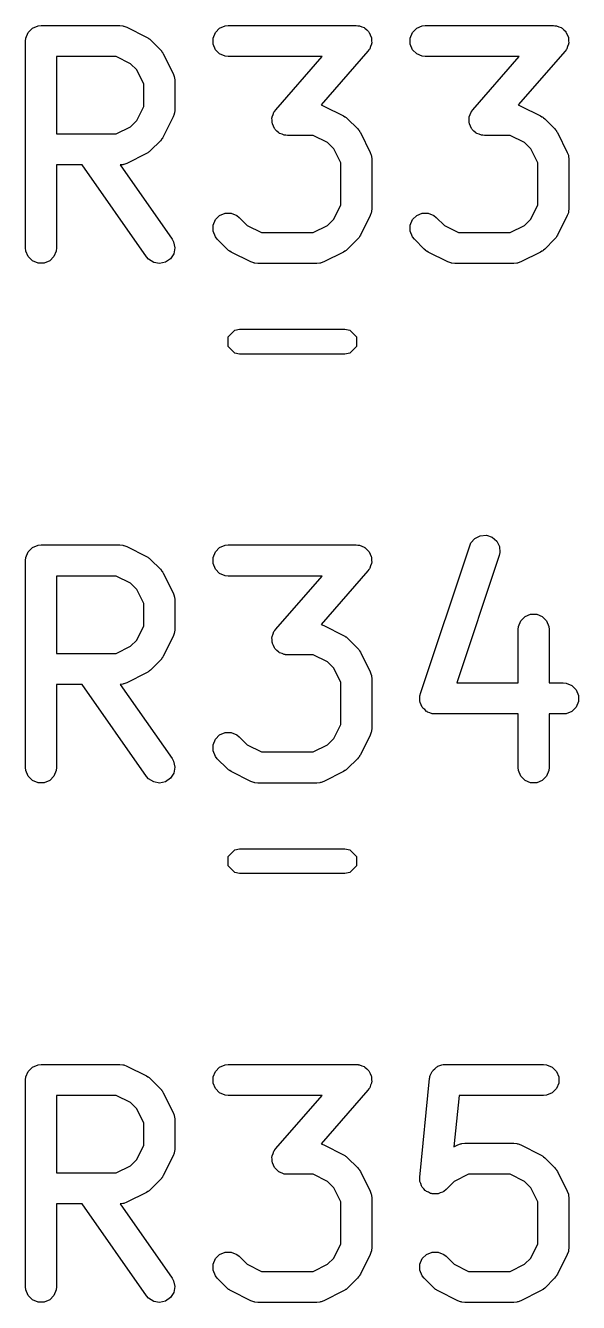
# Model space of a CAD drawing. Header units: inches. Extents: x 5.9 to 18, y -6.3 to -1.5.
# Drawn here: x 9.1845 to 9.2897, y -2.8311 to -2.5882 of the extents above; entities that cross this region are included whole.
import ezdxf

# ---------------------------------------------------------------- set-up
doc = ezdxf.new("R2010")
doc.units = ezdxf.units.IN
doc.header["$MEASUREMENT"] = 0
doc.layers.add('F.Silkscreen', color=41, linetype='CONTINUOUS', true_color=0xf2eda1)

msp = doc.modelspace()

# ---------------------------------------------------------------- linework, layer by layer
at = {"layer": 'F.Silkscreen', "linetype": 'CONTINUOUS'}
for p, q in [((9.18497, -2.58949), (9.18579, -2.58868)), ((9.18579, -2.58868), (9.18685, -2.58824)), ((9.18685, -2.58824), (9.18743, -2.58818)), ((9.18743, -2.58818), (9.20243, -2.58818)), ((9.20243, -2.58818), (9.203, -2.58824)), ((9.203, -2.58824), (9.2031, -2.58828)), ((9.2031, -2.58828), (9.20321, -2.58829)), ((9.20321, -2.58829), (9.20375, -2.58849)), ((9.20375, -2.58849), (9.2075, -2.59037)), ((9.2206, -2.58949), (9.22141, -2.58868)), ((9.22141, -2.58868), (9.22247, -2.58824)), ((9.22247, -2.58824), (9.22305, -2.58818)), ((9.22305, -2.58818), (9.24742, -2.58818)), ((9.24742, -2.58818), (9.24773, -2.58821)), ((9.24773, -2.58821), (9.2478, -2.58821)), ((9.2478, -2.58821), (9.24786, -2.58822)), ((9.24786, -2.58822), (9.248, -2.58824)), ((9.248, -2.58824), (9.24844, -2.58842)), ((9.24844, -2.58842), (9.2489, -2.58858)), ((9.2489, -2.58858), (9.24897, -2.58864)), ((9.24897, -2.58864), (9.24906, -2.58868)), ((9.24906, -2.58868), (9.2494, -2.58902)), ((9.2494, -2.58902), (9.24976, -2.58933)), ((9.24976, -2.58933), (9.24981, -2.58942)), ((9.24981, -2.58942), (9.24988, -2.58949)), ((9.25809, -2.58949), (9.25891, -2.58868)), ((9.25891, -2.58868), (9.25997, -2.58824)), ((9.25997, -2.58824), (9.26055, -2.58818)), ((9.26055, -2.58818), (9.28492, -2.58818)), ((9.28492, -2.58818), (9.28522, -2.58821)), ((9.28522, -2.58821), (9.2853, -2.58821)), ((9.2853, -2.58821), (9.28535, -2.58822)), ((9.28535, -2.58822), (9.28549, -2.58824)), ((9.28549, -2.58824), (9.28594, -2.58842)), ((9.28594, -2.58842), (9.28639, -2.58858)), ((9.28639, -2.58858), (9.28647, -2.58864)), ((9.28647, -2.58864), (9.28656, -2.58868)), ((9.28656, -2.58868), (9.2869, -2.58902)), ((9.2869, -2.58902), (9.28726, -2.58933)), ((9.28726, -2.58933), (9.2873, -2.58942)), ((9.2873, -2.58942), (9.28737, -2.58949)), ((9.18448, -2.59113), (9.18453, -2.59056)), ((9.18448, -2.6305), (9.18448, -2.59113)), ((9.18453, -2.59056), (9.18497, -2.58949)), ((9.2075, -2.59037), (9.20775, -2.59052)), ((9.20775, -2.59052), (9.20782, -2.59055)), ((9.20782, -2.59055), (9.2079, -2.59062)), ((9.2079, -2.59062), (9.20799, -2.59068)), ((9.20799, -2.59068), (9.20804, -2.59074)), ((9.20804, -2.59074), (9.20827, -2.59092)), ((9.20827, -2.59092), (9.21014, -2.5928)), ((9.22015, -2.59056), (9.2206, -2.58949)), ((9.22015, -2.59171), (9.22015, -2.59056)), ((9.2206, -2.59278), (9.22015, -2.59171)), ((9.24988, -2.58949), (9.25006, -2.58994)), ((9.25006, -2.58994), (9.25027, -2.59037)), ((9.25032, -2.59171), (9.25013, -2.59215)), ((9.25027, -2.59037), (9.25028, -2.59047)), ((9.25028, -2.59047), (9.25032, -2.59056)), ((9.25032, -2.59056), (9.25032, -2.59104)), ((9.25032, -2.59104), (9.25035, -2.59152)), ((9.25035, -2.59152), (9.25032, -2.59161)), ((9.25032, -2.59161), (9.25032, -2.59171)), ((9.25765, -2.59056), (9.25809, -2.58949)), ((9.25765, -2.59171), (9.25765, -2.59056)), ((9.25809, -2.59278), (9.25765, -2.59171)), ((9.28737, -2.58949), (9.28756, -2.58994)), ((9.28756, -2.58994), (9.28777, -2.59037)), ((9.28781, -2.59171), (9.28763, -2.59215)), ((9.28777, -2.59037), (9.28778, -2.59047)), ((9.28778, -2.59047), (9.28781, -2.59056)), ((9.28781, -2.59056), (9.28781, -2.59104)), ((9.28781, -2.59104), (9.28785, -2.59152)), ((9.28785, -2.59152), (9.28781, -2.59161)), ((9.28781, -2.59161), (9.28781, -2.59171)), ((9.20173, -2.59409), (9.19038, -2.59409)), ((9.19038, -2.59409), (9.19038, -2.6088)), ((9.20443, -2.59544), (9.20173, -2.59409)), ((9.21014, -2.5928), (9.21033, -2.59302)), ((9.21033, -2.59302), (9.21038, -2.59307)), ((9.21038, -2.59307), (9.21044, -2.59316)), ((9.21044, -2.59316), (9.21051, -2.59324)), ((9.21051, -2.59324), (9.21054, -2.59332)), ((9.21054, -2.59332), (9.21069, -2.59356)), ((9.21069, -2.59356), (9.21257, -2.59731)), ((9.22141, -2.59359), (9.2206, -2.59278)), ((9.22247, -2.59403), (9.22141, -2.59359)), ((9.22305, -2.59409), (9.22247, -2.59403)), ((9.24091, -2.59409), (9.22305, -2.59409)), ((9.23208, -2.60419), (9.24091, -2.59409)), ((9.24964, -2.59308), (9.24071, -2.60329)), ((9.24982, -2.59283), (9.24964, -2.59308)), ((9.24988, -2.59278), (9.24982, -2.59283)), ((9.2499, -2.59272), (9.24988, -2.59278)), ((9.24998, -2.59261), (9.2499, -2.59272)), ((9.25013, -2.59215), (9.24998, -2.59261)), ((9.25891, -2.59359), (9.25809, -2.59278)), ((9.25997, -2.59403), (9.25891, -2.59359)), ((9.26055, -2.59409), (9.25997, -2.59403)), ((9.27841, -2.59409), (9.26055, -2.59409)), ((9.26957, -2.60419), (9.27841, -2.59409)), ((9.28714, -2.59308), (9.27821, -2.60329)), ((9.28732, -2.59283), (9.28714, -2.59308)), ((9.28737, -2.59278), (9.28732, -2.59283)), ((9.28739, -2.59272), (9.28737, -2.59278)), ((9.28748, -2.59261), (9.28739, -2.59272)), ((9.28763, -2.59215), (9.28748, -2.59261)), ((9.20563, -2.59663), (9.20443, -2.59544)), ((9.20697, -2.59933), (9.20563, -2.59663)), ((9.21257, -2.59731), (9.21277, -2.59785)), ((9.21277, -2.59785), (9.21278, -2.59796)), ((9.21278, -2.59796), (9.21282, -2.59806)), ((9.21282, -2.59806), (9.21288, -2.59863)), ((9.21288, -2.59863), (9.21288, -2.60426)), ((9.20697, -2.60356), (9.20697, -2.59933)), ((9.20563, -2.60626), (9.20697, -2.60356)), ((9.24071, -2.60329), (9.24124, -2.60349)), ((9.24124, -2.60349), (9.24499, -2.60537)), ((9.27821, -2.60329), (9.27874, -2.60349)), ((9.27874, -2.60349), (9.28249, -2.60537)), ((9.20443, -2.60746), (9.20563, -2.60626)), ((9.21257, -2.60558), (9.21069, -2.60933)), ((9.21277, -2.60504), (9.21257, -2.60558)), ((9.21278, -2.60493), (9.21277, -2.60504)), ((9.21282, -2.60483), (9.21278, -2.60493)), ((9.21288, -2.60426), (9.21282, -2.60483)), ((9.23137, -2.60575), (9.2314, -2.60566)), ((9.2314, -2.60623), (9.23137, -2.60575)), ((9.2314, -2.60556), (9.23159, -2.60511)), ((9.2314, -2.60566), (9.2314, -2.60556)), ((9.2314, -2.60671), (9.2314, -2.60623)), ((9.23159, -2.60511), (9.23174, -2.60466)), ((9.23174, -2.60466), (9.23182, -2.60454)), ((9.23182, -2.60454), (9.23184, -2.60449)), ((9.23184, -2.60449), (9.2319, -2.60444)), ((9.2319, -2.60444), (9.23208, -2.60419)), ((9.24499, -2.60537), (9.24524, -2.60552)), ((9.24524, -2.60552), (9.24531, -2.60555)), ((9.24531, -2.60555), (9.24539, -2.60562)), ((9.24539, -2.60562), (9.24548, -2.60567)), ((9.24548, -2.60567), (9.24553, -2.60573)), ((9.24553, -2.60573), (9.24576, -2.60592)), ((9.24576, -2.60592), (9.24764, -2.60779)), ((9.26887, -2.60575), (9.2689, -2.60566)), ((9.2689, -2.60623), (9.26887, -2.60575)), ((9.2689, -2.60556), (9.26908, -2.60511)), ((9.2689, -2.60566), (9.2689, -2.60556)), ((9.2689, -2.60671), (9.2689, -2.60623)), ((9.26908, -2.60511), (9.26924, -2.60466)), ((9.26924, -2.60466), (9.26932, -2.60454)), ((9.26932, -2.60454), (9.26934, -2.60449)), ((9.26934, -2.60449), (9.26939, -2.60444)), ((9.26939, -2.60444), (9.26957, -2.60419)), ((9.28249, -2.60537), (9.28274, -2.60552)), ((9.28274, -2.60552), (9.28281, -2.60555)), ((9.28281, -2.60555), (9.28289, -2.60562)), ((9.28289, -2.60562), (9.28298, -2.60567)), ((9.28298, -2.60567), (9.28303, -2.60573)), ((9.28303, -2.60573), (9.28326, -2.60592)), ((9.28326, -2.60592), (9.28513, -2.60779)), ((9.19038, -2.6088), (9.20173, -2.6088)), ((9.20173, -2.6088), (9.20443, -2.60746)), ((9.23144, -2.6068), (9.2314, -2.60671)), ((9.23145, -2.6069), (9.23144, -2.6068)), ((9.23166, -2.60733), (9.23145, -2.6069)), ((9.23184, -2.60777), (9.23166, -2.60733)), ((9.23191, -2.60784), (9.23184, -2.60777)), ((9.23196, -2.60793), (9.23191, -2.60784)), ((9.23232, -2.60825), (9.23196, -2.60793)), ((9.23266, -2.60859), (9.23232, -2.60825)), ((9.23275, -2.60863), (9.23266, -2.60859)), ((9.23283, -2.60869), (9.23275, -2.60863)), ((9.23328, -2.60885), (9.23283, -2.60869)), ((9.23372, -2.60903), (9.23328, -2.60885)), ((9.24764, -2.60779), (9.24782, -2.60802)), ((9.24782, -2.60802), (9.24788, -2.60807)), ((9.24788, -2.60807), (9.24794, -2.60816)), ((9.24794, -2.60816), (9.248, -2.60824)), ((9.248, -2.60824), (9.24803, -2.60831)), ((9.24803, -2.60831), (9.24819, -2.60856)), ((9.24819, -2.60856), (9.25006, -2.61231)), ((9.26894, -2.6068), (9.2689, -2.60671)), ((9.26894, -2.6069), (9.26894, -2.6068)), ((9.26916, -2.60733), (9.26894, -2.6069)), ((9.26934, -2.60777), (9.26916, -2.60733)), ((9.26941, -2.60784), (9.26934, -2.60777)), ((9.26945, -2.60793), (9.26941, -2.60784)), ((9.26981, -2.60825), (9.26945, -2.60793)), ((9.27015, -2.60859), (9.26981, -2.60825)), ((9.27025, -2.60863), (9.27015, -2.60859)), ((9.27032, -2.60869), (9.27025, -2.60863)), ((9.27077, -2.60885), (9.27032, -2.60869)), ((9.27122, -2.60903), (9.27077, -2.60885)), ((9.28513, -2.60779), (9.28532, -2.60802)), ((9.28532, -2.60802), (9.28538, -2.60807)), ((9.28538, -2.60807), (9.28543, -2.60816)), ((9.28543, -2.60816), (9.2855, -2.60824)), ((9.2855, -2.60824), (9.28553, -2.60831)), ((9.28553, -2.60831), (9.28568, -2.60856)), ((9.28568, -2.60856), (9.28756, -2.61231)), ((9.21014, -2.6101), (9.20827, -2.61197)), ((9.21033, -2.60987), (9.21014, -2.6101)), ((9.21038, -2.60982), (9.21033, -2.60987)), ((9.21044, -2.60973), (9.21038, -2.60982)), ((9.21051, -2.60965), (9.21044, -2.60973)), ((9.21054, -2.60958), (9.21051, -2.60965)), ((9.21069, -2.60933), (9.21054, -2.60958)), ((9.23386, -2.60904), (9.23372, -2.60903)), ((9.23392, -2.60906), (9.23386, -2.60904)), ((9.23399, -2.60906), (9.23392, -2.60906)), ((9.2343, -2.60909), (9.23399, -2.60906)), ((9.23923, -2.60909), (9.2343, -2.60909)), ((9.24192, -2.61043), (9.23923, -2.60909)), ((9.24312, -2.61163), (9.24192, -2.61043)), ((9.27136, -2.60904), (9.27122, -2.60903)), ((9.27141, -2.60906), (9.27136, -2.60904)), ((9.27149, -2.60906), (9.27141, -2.60906)), ((9.27179, -2.60909), (9.27149, -2.60906)), ((9.27672, -2.60909), (9.27179, -2.60909)), ((9.27942, -2.61043), (9.27672, -2.60909)), ((9.28062, -2.61163), (9.27942, -2.61043)), ((9.2075, -2.61252), (9.20375, -2.6144)), ((9.20775, -2.61237), (9.2075, -2.61252)), ((9.20782, -2.61234), (9.20775, -2.61237)), ((9.2079, -2.61227), (9.20782, -2.61234)), ((9.20799, -2.61221), (9.2079, -2.61227)), ((9.20804, -2.61216), (9.20799, -2.61221)), ((9.20827, -2.61197), (9.20804, -2.61216)), ((9.24447, -2.61433), (9.24312, -2.61163)), ((9.25006, -2.61231), (9.25027, -2.61285)), ((9.25027, -2.61285), (9.25028, -2.61296)), ((9.25028, -2.61296), (9.25032, -2.61306)), ((9.25032, -2.61306), (9.25037, -2.61363)), ((9.25037, -2.61363), (9.25037, -2.62301)), ((9.28196, -2.61433), (9.28062, -2.61163)), ((9.28756, -2.61231), (9.28777, -2.61285)), ((9.28777, -2.61285), (9.28777, -2.61296)), ((9.28777, -2.61296), (9.28781, -2.61306)), ((9.28781, -2.61306), (9.28787, -2.61363)), ((9.28787, -2.61363), (9.28787, -2.62301)), ((9.19527, -2.61471), (9.19038, -2.61471)), ((9.19038, -2.61471), (9.19038, -2.6305)), ((9.20751, -2.6322), (9.19527, -2.61471)), ((9.203, -2.61465), (9.20247, -2.61471)), ((9.20247, -2.61471), (9.21235, -2.62881)), ((9.2031, -2.61461), (9.203, -2.61465)), ((9.20321, -2.6146), (9.2031, -2.61461)), ((9.20375, -2.6144), (9.20321, -2.6146)), ((9.24447, -2.62231), (9.24447, -2.61433)), ((9.28196, -2.62231), (9.28196, -2.61433)), ((9.24312, -2.62501), (9.24447, -2.62231)), ((9.25037, -2.62301), (9.25032, -2.62358)), ((9.28062, -2.62501), (9.28196, -2.62231)), ((9.28787, -2.62301), (9.28781, -2.62358)), ((9.22015, -2.62618), (9.2206, -2.62511)), ((9.2206, -2.62511), (9.22141, -2.6243)), ((9.22141, -2.6243), (9.22247, -2.62386)), ((9.22247, -2.62386), (9.22363, -2.62386)), ((9.22363, -2.62386), (9.22469, -2.6243)), ((9.22469, -2.6243), (9.22514, -2.62467)), ((9.22514, -2.62467), (9.22667, -2.6262)), ((9.24192, -2.6262), (9.24312, -2.62501)), ((9.25006, -2.62433), (9.24819, -2.62808)), ((9.25027, -2.62379), (9.25006, -2.62433)), ((9.25028, -2.62368), (9.25027, -2.62379)), ((9.25032, -2.62358), (9.25028, -2.62368)), ((9.25765, -2.62618), (9.25809, -2.62511)), ((9.25809, -2.62511), (9.25891, -2.6243)), ((9.25891, -2.6243), (9.25997, -2.62386)), ((9.25997, -2.62386), (9.26112, -2.62386)), ((9.26112, -2.62386), (9.26219, -2.6243)), ((9.26219, -2.6243), (9.26263, -2.62467)), ((9.26263, -2.62467), (9.26417, -2.6262)), ((9.27942, -2.6262), (9.28062, -2.62501)), ((9.28756, -2.62433), (9.28568, -2.62808)), ((9.28777, -2.62379), (9.28756, -2.62433)), ((9.28781, -2.62358), (9.28777, -2.62368)), ((9.28777, -2.62368), (9.28777, -2.62379)), ((9.22015, -2.62733), (9.22015, -2.62618)), ((9.2206, -2.6284), (9.22015, -2.62733)), ((9.22667, -2.6262), (9.22937, -2.62755)), ((9.22937, -2.62755), (9.23923, -2.62755)), ((9.23923, -2.62755), (9.24192, -2.6262)), ((9.24819, -2.62808), (9.24803, -2.62832)), ((9.25765, -2.62733), (9.25765, -2.62618)), ((9.25809, -2.6284), (9.25765, -2.62733)), ((9.26417, -2.6262), (9.26687, -2.62755)), ((9.26687, -2.62755), (9.27672, -2.62755)), ((9.27672, -2.62755), (9.27942, -2.6262)), ((9.28568, -2.62808), (9.28553, -2.62832)), ((9.18453, -2.63108), (9.18448, -2.6305)), ((9.19038, -2.6305), (9.19033, -2.63108)), ((9.21235, -2.62881), (9.21263, -2.62932)), ((9.21263, -2.62932), (9.21288, -2.63044)), ((9.21288, -2.63044), (9.21268, -2.63158)), ((9.22096, -2.62884), (9.2206, -2.6284)), ((9.22284, -2.63072), (9.22096, -2.62884)), ((9.22306, -2.6309), (9.22284, -2.63072)), ((9.24576, -2.63072), (9.24553, -2.6309)), ((9.24764, -2.62884), (9.24576, -2.63072)), ((9.24782, -2.62862), (9.24764, -2.62884)), ((9.24788, -2.62857), (9.24782, -2.62862)), ((9.24794, -2.62848), (9.24788, -2.62857)), ((9.248, -2.6284), (9.24794, -2.62848)), ((9.24803, -2.62832), (9.248, -2.6284)), ((9.25846, -2.62884), (9.25809, -2.6284)), ((9.26033, -2.63072), (9.25846, -2.62884)), ((9.26056, -2.6309), (9.26033, -2.63072)), ((9.28326, -2.63072), (9.28303, -2.6309)), ((9.28513, -2.62884), (9.28326, -2.63072)), ((9.28532, -2.62862), (9.28513, -2.62884)), ((9.28538, -2.62857), (9.28532, -2.62862)), ((9.28543, -2.62848), (9.28538, -2.62857)), ((9.2855, -2.6284), (9.28543, -2.62848)), ((9.28553, -2.62832), (9.2855, -2.6284)), ((9.18497, -2.63215), (9.18453, -2.63108)), ((9.18579, -2.63296), (9.18497, -2.63215)), ((9.18685, -2.6334), (9.18579, -2.63296)), ((9.18907, -2.63296), (9.18801, -2.6334)), ((9.18988, -2.63215), (9.18907, -2.63296)), ((9.19033, -2.63108), (9.18988, -2.63215)), ((9.20788, -2.63264), (9.20751, -2.6322)), ((9.20886, -2.63326), (9.20788, -2.63264)), ((9.21206, -2.63255), (9.21112, -2.63321)), ((9.21268, -2.63158), (9.21206, -2.63255)), ((9.22311, -2.63096), (9.22306, -2.6309)), ((9.2232, -2.63102), (9.22311, -2.63096)), ((9.22328, -2.63109), (9.2232, -2.63102)), ((9.22336, -2.63111), (9.22328, -2.63109)), ((9.2236, -2.63127), (9.22336, -2.63111)), ((9.22735, -2.63315), (9.2236, -2.63127)), ((9.22789, -2.63335), (9.22735, -2.63315)), ((9.24124, -2.63315), (9.2407, -2.63335)), ((9.24499, -2.63127), (9.24124, -2.63315)), ((9.24524, -2.63111), (9.24499, -2.63127)), ((9.24531, -2.63109), (9.24524, -2.63111)), ((9.24539, -2.63102), (9.24531, -2.63109)), ((9.24548, -2.63096), (9.24539, -2.63102)), ((9.24553, -2.6309), (9.24548, -2.63096)), ((9.26061, -2.63096), (9.26056, -2.6309)), ((9.2607, -2.63102), (9.26061, -2.63096)), ((9.26078, -2.63109), (9.2607, -2.63102)), ((9.26085, -2.63111), (9.26078, -2.63109)), ((9.2611, -2.63127), (9.26085, -2.63111)), ((9.26485, -2.63315), (9.2611, -2.63127)), ((9.26539, -2.63335), (9.26485, -2.63315)), ((9.27874, -2.63315), (9.2782, -2.63335)), ((9.28249, -2.63127), (9.27874, -2.63315)), ((9.28274, -2.63111), (9.28249, -2.63127)), ((9.28281, -2.63109), (9.28274, -2.63111)), ((9.28289, -2.63102), (9.28281, -2.63109)), ((9.28298, -2.63096), (9.28289, -2.63102)), ((9.28303, -2.6309), (9.28298, -2.63096)), ((9.18801, -2.6334), (9.18685, -2.6334)), ((9.20999, -2.63346), (9.20886, -2.63326)), ((9.21112, -2.63321), (9.20999, -2.63346)), ((9.228, -2.63336), (9.22789, -2.63335)), ((9.2281, -2.6334), (9.228, -2.63336)), ((9.22867, -2.63346), (9.2281, -2.6334)), ((9.23992, -2.63346), (9.22867, -2.63346)), ((9.2405, -2.6334), (9.23992, -2.63346)), ((9.2406, -2.63336), (9.2405, -2.6334)), ((9.2407, -2.63335), (9.2406, -2.63336)), ((9.2655, -2.63336), (9.26539, -2.63335)), ((9.26559, -2.6334), (9.2655, -2.63336)), ((9.26617, -2.63346), (9.26559, -2.6334)), ((9.27742, -2.63346), (9.26617, -2.63346)), ((9.27799, -2.6334), (9.27742, -2.63346)), ((9.27809, -2.63336), (9.27799, -2.6334)), ((9.2782, -2.63335), (9.27809, -2.63336)), ((9.22303, -2.64742), (9.2243, -2.64614)), ((9.22303, -2.64923), (9.22303, -2.64742)), ((9.2243, -2.64614), (9.22521, -2.64596)), ((9.22521, -2.64596), (9.24526, -2.64596)), ((9.24526, -2.64596), (9.24617, -2.64614)), ((9.24617, -2.64614), (9.24745, -2.64742)), ((9.24745, -2.64742), (9.24745, -2.64923)), ((9.2243, -2.65051), (9.22303, -2.64923)), ((9.24745, -2.64923), (9.24617, -2.65051)), ((9.22521, -2.65069), (9.2243, -2.65051)), ((9.24526, -2.65069), (9.22521, -2.65069)), ((9.24617, -2.65051), (9.24526, -2.65069)), ((9.26899, -2.68715), (9.26923, -2.68662)), ((9.26923, -2.68662), (9.26998, -2.68575)), ((9.26998, -2.68575), (9.27101, -2.68523)), ((9.27101, -2.68523), (9.27216, -2.68515)), ((9.27216, -2.68515), (9.27326, -2.68551)), ((9.27326, -2.68551), (9.27413, -2.68627)), ((9.27413, -2.68627), (9.27464, -2.6873)), ((9.18453, -2.68938), (9.18497, -2.68831)), ((9.18497, -2.68831), (9.18579, -2.6875)), ((9.18579, -2.6875), (9.18685, -2.68706)), ((9.18685, -2.68706), (9.18743, -2.687)), ((9.18743, -2.687), (9.20243, -2.687)), ((9.20243, -2.687), (9.203, -2.68706)), ((9.203, -2.68706), (9.2031, -2.6871)), ((9.2031, -2.6871), (9.20321, -2.68711)), ((9.20321, -2.68711), (9.20375, -2.68731)), ((9.20375, -2.68731), (9.2075, -2.68919)), ((9.22015, -2.68938), (9.2206, -2.68831)), ((9.2206, -2.68831), (9.22141, -2.6875)), ((9.22141, -2.6875), (9.22247, -2.68706)), ((9.22247, -2.68706), (9.22305, -2.687)), ((9.22305, -2.687), (9.24742, -2.687)), ((9.24742, -2.687), (9.24773, -2.68703)), ((9.24773, -2.68703), (9.2478, -2.68703)), ((9.2478, -2.68703), (9.24786, -2.68704)), ((9.24786, -2.68704), (9.248, -2.68706)), ((9.248, -2.68706), (9.24844, -2.68724)), ((9.24844, -2.68724), (9.2489, -2.68739)), ((9.2489, -2.68739), (9.24897, -2.68746)), ((9.24897, -2.68746), (9.24906, -2.6875)), ((9.24906, -2.6875), (9.2494, -2.68784)), ((9.2494, -2.68784), (9.24976, -2.68815)), ((9.24976, -2.68815), (9.24981, -2.68824)), ((9.24981, -2.68824), (9.24988, -2.68831)), ((9.24988, -2.68831), (9.25006, -2.68876)), ((9.25006, -2.68876), (9.25027, -2.68919)), ((9.25962, -2.71527), (9.26899, -2.68715)), ((9.2746, -2.68901), (9.26652, -2.71325)), ((9.27472, -2.68845), (9.2746, -2.68901)), ((9.27464, -2.6873), (9.27472, -2.68845)), ((9.18448, -2.68995), (9.18453, -2.68938)), ((9.18448, -2.72932), (9.18448, -2.68995)), ((9.2075, -2.68919), (9.20775, -2.68934)), ((9.20775, -2.68934), (9.20782, -2.68937)), ((9.20782, -2.68937), (9.2079, -2.68944)), ((9.2079, -2.68944), (9.20799, -2.6895)), ((9.20799, -2.6895), (9.20804, -2.68955)), ((9.20804, -2.68955), (9.20827, -2.68974)), ((9.20827, -2.68974), (9.21014, -2.69162)), ((9.22015, -2.69053), (9.22015, -2.68938)), ((9.2206, -2.69159), (9.22015, -2.69053)), ((9.24998, -2.69143), (9.2499, -2.69154)), ((9.25013, -2.69097), (9.24998, -2.69143)), ((9.25032, -2.69053), (9.25013, -2.69097)), ((9.25027, -2.68919), (9.25028, -2.68929)), ((9.25028, -2.68929), (9.25032, -2.68938)), ((9.25032, -2.68938), (9.25032, -2.68986)), ((9.25032, -2.68986), (9.25035, -2.69034)), ((9.25035, -2.69034), (9.25032, -2.69043)), ((9.25032, -2.69043), (9.25032, -2.69053)), ((9.20173, -2.69291), (9.19038, -2.69291)), ((9.19038, -2.69291), (9.19038, -2.70762)), ((9.20443, -2.69426), (9.20173, -2.69291)), ((9.21014, -2.69162), (9.21033, -2.69184)), ((9.21033, -2.69184), (9.21038, -2.69189)), ((9.21038, -2.69189), (9.21044, -2.69198)), ((9.21044, -2.69198), (9.21051, -2.69206)), ((9.21051, -2.69206), (9.21054, -2.69213)), ((9.21054, -2.69213), (9.21069, -2.69238)), ((9.21069, -2.69238), (9.21257, -2.69613)), ((9.22141, -2.69241), (9.2206, -2.69159)), ((9.22247, -2.69285), (9.22141, -2.69241)), ((9.22305, -2.69291), (9.22247, -2.69285)), ((9.24091, -2.69291), (9.22305, -2.69291)), ((9.23208, -2.70301), (9.24091, -2.69291)), ((9.24964, -2.6919), (9.24071, -2.70211)), ((9.24982, -2.69165), (9.24964, -2.6919)), ((9.24988, -2.69159), (9.24982, -2.69165)), ((9.2499, -2.69154), (9.24988, -2.69159)), ((9.20563, -2.69545), (9.20443, -2.69426)), ((9.20697, -2.69815), (9.20563, -2.69545)), ((9.21257, -2.69613), (9.21277, -2.69667)), ((9.20697, -2.70238), (9.20697, -2.69815)), ((9.21277, -2.69667), (9.21278, -2.69678)), ((9.21278, -2.69678), (9.21282, -2.69688)), ((9.21282, -2.69688), (9.21288, -2.69745)), ((9.21288, -2.69745), (9.21288, -2.70308)), ((9.27871, -2.70144), (9.27953, -2.70062)), ((9.27953, -2.70062), (9.28059, -2.70018)), ((9.28059, -2.70018), (9.28174, -2.70018)), ((9.28174, -2.70018), (9.28281, -2.70062)), ((9.28281, -2.70062), (9.28362, -2.70144)), ((9.20563, -2.70508), (9.20697, -2.70238)), ((9.21288, -2.70308), (9.21282, -2.70365)), ((9.23159, -2.70393), (9.23174, -2.70348)), ((9.23174, -2.70348), (9.23182, -2.70336)), ((9.23182, -2.70336), (9.23184, -2.70331)), ((9.23184, -2.70331), (9.2319, -2.70326)), ((9.2319, -2.70326), (9.23208, -2.70301)), ((9.24071, -2.70211), (9.24124, -2.70231)), ((9.24124, -2.70231), (9.24499, -2.70419)), ((9.27822, -2.70308), (9.27827, -2.7025)), ((9.27822, -2.71325), (9.27822, -2.70308)), ((9.27827, -2.7025), (9.27871, -2.70144)), ((9.28362, -2.70144), (9.28406, -2.7025)), ((9.28406, -2.7025), (9.28412, -2.70308)), ((9.28412, -2.70308), (9.28412, -2.71325)), ((9.20443, -2.70627), (9.20563, -2.70508)), ((9.21257, -2.7044), (9.21069, -2.70815)), ((9.21277, -2.70386), (9.21257, -2.7044)), ((9.21278, -2.70375), (9.21277, -2.70386)), ((9.21282, -2.70365), (9.21278, -2.70375)), ((9.23137, -2.70457), (9.2314, -2.70448)), ((9.2314, -2.70505), (9.23137, -2.70457)), ((9.2314, -2.70438), (9.23159, -2.70393)), ((9.2314, -2.70448), (9.2314, -2.70438)), ((9.2314, -2.70553), (9.2314, -2.70505)), ((9.23144, -2.70562), (9.2314, -2.70553)), ((9.23145, -2.70572), (9.23144, -2.70562)), ((9.23166, -2.70615), (9.23145, -2.70572)), ((9.24499, -2.70419), (9.24524, -2.70434)), ((9.24524, -2.70434), (9.24531, -2.70437)), ((9.24531, -2.70437), (9.24539, -2.70444)), ((9.24539, -2.70444), (9.24548, -2.70449)), ((9.24548, -2.70449), (9.24553, -2.70455)), ((9.24553, -2.70455), (9.24576, -2.70474)), ((9.24576, -2.70474), (9.24764, -2.70661)), ((9.19038, -2.70762), (9.20173, -2.70762)), ((9.20173, -2.70762), (9.20443, -2.70627)), ((9.21051, -2.70847), (9.21044, -2.70855)), ((9.21054, -2.70839), (9.21051, -2.70847)), ((9.21069, -2.70815), (9.21054, -2.70839)), ((9.23184, -2.70659), (9.23166, -2.70615)), ((9.23191, -2.70666), (9.23184, -2.70659)), ((9.23196, -2.70675), (9.23191, -2.70666)), ((9.23232, -2.70707), (9.23196, -2.70675)), ((9.23266, -2.70741), (9.23232, -2.70707)), ((9.23275, -2.70744), (9.23266, -2.70741)), ((9.23283, -2.70751), (9.23275, -2.70744)), ((9.23328, -2.70766), (9.23283, -2.70751)), ((9.23372, -2.70785), (9.23328, -2.70766)), ((9.23386, -2.70786), (9.23372, -2.70785)), ((9.23392, -2.70788), (9.23386, -2.70786)), ((9.23399, -2.70787), (9.23392, -2.70788)), ((9.2343, -2.7079), (9.23399, -2.70787)), ((9.23923, -2.7079), (9.2343, -2.7079)), ((9.24192, -2.70925), (9.23923, -2.7079)), ((9.24764, -2.70661), (9.24782, -2.70684)), ((9.24782, -2.70684), (9.24788, -2.70689)), ((9.24788, -2.70689), (9.24794, -2.70698)), ((9.24794, -2.70698), (9.248, -2.70706)), ((9.248, -2.70706), (9.24803, -2.70713)), ((9.24803, -2.70713), (9.24819, -2.70738)), ((9.24819, -2.70738), (9.25006, -2.71113)), ((9.20827, -2.71079), (9.20804, -2.71097)), ((9.21014, -2.70891), (9.20827, -2.71079)), ((9.21033, -2.70869), (9.21014, -2.70891)), ((9.21038, -2.70864), (9.21033, -2.70869)), ((9.21044, -2.70855), (9.21038, -2.70864)), ((9.24312, -2.71045), (9.24192, -2.70925)), ((9.24447, -2.71315), (9.24312, -2.71045)), ((9.20375, -2.71322), (9.20321, -2.71342)), ((9.2075, -2.71134), (9.20375, -2.71322)), ((9.20775, -2.71119), (9.2075, -2.71134)), ((9.20782, -2.71116), (9.20775, -2.71119)), ((9.2079, -2.71109), (9.20782, -2.71116)), ((9.20799, -2.71103), (9.2079, -2.71109)), ((9.20804, -2.71097), (9.20799, -2.71103)), ((9.24447, -2.72113), (9.24447, -2.71315)), ((9.25006, -2.71113), (9.25027, -2.71167)), ((9.25027, -2.71167), (9.25028, -2.71178)), ((9.25028, -2.71178), (9.25032, -2.71187)), ((9.25032, -2.71187), (9.25037, -2.71245)), ((9.25037, -2.71245), (9.25037, -2.72182)), ((9.26652, -2.71325), (9.27822, -2.71325)), ((9.28412, -2.71325), (9.28679, -2.71325)), ((9.28679, -2.71325), (9.28737, -2.7133)), ((9.28737, -2.7133), (9.28843, -2.71375)), ((9.19527, -2.71353), (9.19038, -2.71353)), ((9.19038, -2.71353), (9.19038, -2.72932)), ((9.20751, -2.73102), (9.19527, -2.71353)), ((9.203, -2.71347), (9.20247, -2.71352)), ((9.20247, -2.71352), (9.21235, -2.72763)), ((9.2031, -2.71343), (9.203, -2.71347)), ((9.20321, -2.71342), (9.2031, -2.71343)), ((9.25949, -2.71583), (9.25952, -2.71568)), ((9.25952, -2.71562), (9.25955, -2.71555)), ((9.25952, -2.71568), (9.25952, -2.71562)), ((9.25955, -2.71555), (9.25962, -2.71527)), ((9.28843, -2.71375), (9.28925, -2.71456)), ((9.28925, -2.71456), (9.28969, -2.71562)), ((9.28969, -2.71562), (9.28969, -2.71678)), ((9.25952, -2.7163), (9.25949, -2.71583)), ((9.25952, -2.71678), (9.25952, -2.7163)), ((9.25956, -2.71687), (9.25952, -2.71678)), ((9.25957, -2.71698), (9.25956, -2.71687)), ((9.25978, -2.7174), (9.25957, -2.71698)), ((9.25997, -2.71784), (9.25978, -2.7174)), ((9.26004, -2.71792), (9.25997, -2.71784)), ((9.26009, -2.71801), (9.26004, -2.71792)), ((9.26045, -2.71832), (9.26009, -2.71801)), ((9.28925, -2.71784), (9.28843, -2.71866)), ((9.28969, -2.71678), (9.28925, -2.71784)), ((9.26078, -2.71866), (9.26045, -2.71832)), ((9.26088, -2.7187), (9.26078, -2.71866)), ((9.26096, -2.71877), (9.26088, -2.7187)), ((9.26141, -2.71892), (9.26096, -2.71877)), ((9.26184, -2.7191), (9.26141, -2.71892)), ((9.26199, -2.71911), (9.26184, -2.7191)), ((9.26205, -2.71913), (9.26199, -2.71911)), ((9.26213, -2.71912), (9.26205, -2.71913)), ((9.26242, -2.71915), (9.26213, -2.71912)), ((9.27822, -2.71915), (9.26242, -2.71915)), ((9.27822, -2.72932), (9.27822, -2.71915)), ((9.28679, -2.71915), (9.28412, -2.71915)), ((9.28412, -2.71915), (9.28412, -2.72932)), ((9.28737, -2.7191), (9.28679, -2.71915)), ((9.28843, -2.71866), (9.28737, -2.7191)), ((9.22141, -2.72312), (9.22247, -2.72268)), ((9.22247, -2.72268), (9.22363, -2.72268)), ((9.22363, -2.72268), (9.22469, -2.72312)), ((9.24312, -2.72382), (9.24447, -2.72113)), ((9.25027, -2.7226), (9.25006, -2.72315)), ((9.25028, -2.7225), (9.25027, -2.7226)), ((9.25032, -2.7224), (9.25028, -2.7225)), ((9.25037, -2.72182), (9.25032, -2.7224)), ((9.22015, -2.725), (9.2206, -2.72393)), ((9.22015, -2.72615), (9.22015, -2.725)), ((9.2206, -2.72393), (9.22141, -2.72312)), ((9.22469, -2.72312), (9.22514, -2.72349)), ((9.22514, -2.72349), (9.22667, -2.72502)), ((9.22667, -2.72502), (9.22937, -2.72637)), ((9.23923, -2.72637), (9.24192, -2.72502)), ((9.24192, -2.72502), (9.24312, -2.72382)), ((9.25006, -2.72315), (9.24819, -2.72689)), ((9.21235, -2.72763), (9.21263, -2.72813)), ((9.2206, -2.72721), (9.22015, -2.72615)), ((9.22096, -2.72766), (9.2206, -2.72721)), ((9.22284, -2.72954), (9.22096, -2.72766)), ((9.22937, -2.72637), (9.23923, -2.72637)), ((9.24764, -2.72766), (9.24576, -2.72954)), ((9.24782, -2.72744), (9.24764, -2.72766)), ((9.24788, -2.72738), (9.24782, -2.72744)), ((9.24794, -2.7273), (9.24788, -2.72738)), ((9.248, -2.72721), (9.24794, -2.7273)), ((9.24803, -2.72714), (9.248, -2.72721)), ((9.24819, -2.72689), (9.24803, -2.72714)), ((9.18453, -2.7299), (9.18448, -2.72932)), ((9.18497, -2.73096), (9.18453, -2.7299)), ((9.19033, -2.7299), (9.18988, -2.73096)), ((9.19038, -2.72932), (9.19033, -2.7299)), ((9.21263, -2.72813), (9.21288, -2.72926)), ((9.21288, -2.72926), (9.21268, -2.73039)), ((9.22306, -2.72972), (9.22284, -2.72954)), ((9.22311, -2.72978), (9.22306, -2.72972)), ((9.2232, -2.72984), (9.22311, -2.72978)), ((9.22328, -2.7299), (9.2232, -2.72984)), ((9.22336, -2.72993), (9.22328, -2.7299)), ((9.2236, -2.73009), (9.22336, -2.72993)), ((9.22735, -2.73196), (9.2236, -2.73009)), ((9.24499, -2.73009), (9.24124, -2.73196)), ((9.24524, -2.72993), (9.24499, -2.73009)), ((9.24531, -2.7299), (9.24524, -2.72993)), ((9.24539, -2.72984), (9.24531, -2.7299)), ((9.24548, -2.72978), (9.24539, -2.72984)), ((9.24553, -2.72972), (9.24548, -2.72978)), ((9.24576, -2.72954), (9.24553, -2.72972)), ((9.27827, -2.7299), (9.27822, -2.72932)), ((9.27871, -2.73096), (9.27827, -2.7299)), ((9.28406, -2.7299), (9.28362, -2.73096)), ((9.28412, -2.72932), (9.28406, -2.7299)), ((9.18579, -2.73178), (9.18497, -2.73096)), ((9.18685, -2.73222), (9.18579, -2.73178)), ((9.18801, -2.73222), (9.18685, -2.73222)), ((9.18907, -2.73178), (9.18801, -2.73222)), ((9.18988, -2.73096), (9.18907, -2.73178)), ((9.20788, -2.73146), (9.20751, -2.73102)), ((9.20886, -2.73208), (9.20788, -2.73146)), ((9.20999, -2.73228), (9.20886, -2.73208)), ((9.21112, -2.73203), (9.20999, -2.73228)), ((9.21206, -2.73137), (9.21112, -2.73203)), ((9.21268, -2.73039), (9.21206, -2.73137)), ((9.22789, -2.73217), (9.22735, -2.73196)), ((9.228, -2.73218), (9.22789, -2.73217)), ((9.2281, -2.73222), (9.228, -2.73218)), ((9.22867, -2.73228), (9.2281, -2.73222)), ((9.23992, -2.73228), (9.22867, -2.73228)), ((9.2405, -2.73222), (9.23992, -2.73228)), ((9.2406, -2.73218), (9.2405, -2.73222)), ((9.2407, -2.73217), (9.2406, -2.73218)), ((9.24124, -2.73196), (9.2407, -2.73217)), ((9.27953, -2.73178), (9.27871, -2.73096)), ((9.28059, -2.73222), (9.27953, -2.73178)), ((9.28174, -2.73222), (9.28059, -2.73222)), ((9.28281, -2.73178), (9.28174, -2.73222)), ((9.28362, -2.73096), (9.28281, -2.73178)), ((9.2243, -2.74496), (9.22521, -2.74478)), ((9.22521, -2.74478), (9.24526, -2.74478)), ((9.24526, -2.74478), (9.24617, -2.74496)), ((9.22303, -2.74624), (9.2243, -2.74496)), ((9.22303, -2.74805), (9.22303, -2.74624)), ((9.24617, -2.74496), (9.24745, -2.74624)), ((9.24745, -2.74624), (9.24745, -2.74805)), ((9.2243, -2.74933), (9.22303, -2.74805)), ((9.22521, -2.74951), (9.2243, -2.74933)), ((9.24526, -2.74951), (9.22521, -2.74951)), ((9.24617, -2.74933), (9.24526, -2.74951)), ((9.24745, -2.74805), (9.24617, -2.74933)), ((9.18579, -2.78632), (9.18685, -2.78588)), ((9.18685, -2.78588), (9.18743, -2.78582)), ((9.18743, -2.78582), (9.20243, -2.78582)), ((9.20243, -2.78582), (9.203, -2.78588)), ((9.203, -2.78588), (9.2031, -2.78592)), ((9.2031, -2.78592), (9.20321, -2.78592)), ((9.20321, -2.78592), (9.20375, -2.78613)), ((9.20375, -2.78613), (9.2075, -2.78801)), ((9.22141, -2.78632), (9.22247, -2.78588)), ((9.22247, -2.78588), (9.22305, -2.78582)), ((9.22305, -2.78582), (9.24742, -2.78582)), ((9.24742, -2.78582), (9.24773, -2.78585)), ((9.24773, -2.78585), (9.2478, -2.78584)), ((9.2478, -2.78584), (9.24786, -2.78586)), ((9.24786, -2.78586), (9.248, -2.78588)), ((9.248, -2.78588), (9.24844, -2.78606)), ((9.24844, -2.78606), (9.2489, -2.78621)), ((9.2489, -2.78621), (9.24897, -2.78628)), ((9.26279, -2.78626), (9.26291, -2.78617)), ((9.26291, -2.78617), (9.26332, -2.78604)), ((9.26332, -2.78604), (9.26372, -2.78588)), ((9.26372, -2.78588), (9.26394, -2.78585)), ((9.26394, -2.78585), (9.26401, -2.78583)), ((9.26401, -2.78583), (9.26408, -2.78584)), ((9.26408, -2.78584), (9.2643, -2.78582)), ((9.2643, -2.78582), (9.28304, -2.78582)), ((9.28304, -2.78582), (9.28362, -2.78588)), ((9.28362, -2.78588), (9.28468, -2.78632)), ((9.18448, -2.78877), (9.18453, -2.7882)), ((9.18453, -2.7882), (9.18497, -2.78713)), ((9.18497, -2.78713), (9.18579, -2.78632)), ((9.2075, -2.78801), (9.20775, -2.78816)), ((9.20775, -2.78816), (9.20782, -2.78819)), ((9.20782, -2.78819), (9.2079, -2.78826)), ((9.2079, -2.78826), (9.20799, -2.78831)), ((9.20799, -2.78831), (9.20804, -2.78837)), ((9.20804, -2.78837), (9.20827, -2.78856)), ((9.20827, -2.78856), (9.21014, -2.79043)), ((9.22015, -2.7882), (9.2206, -2.78713)), ((9.22015, -2.78935), (9.22015, -2.7882)), ((9.2206, -2.78713), (9.22141, -2.78632)), ((9.24897, -2.78628), (9.24906, -2.78632)), ((9.24906, -2.78632), (9.2494, -2.78666)), ((9.2494, -2.78666), (9.24976, -2.78697)), ((9.24976, -2.78697), (9.24981, -2.78706)), ((9.24981, -2.78706), (9.24988, -2.78713)), ((9.24988, -2.78713), (9.25006, -2.78757)), ((9.25006, -2.78757), (9.25027, -2.78801)), ((9.25027, -2.78801), (9.25028, -2.7881)), ((9.25028, -2.7881), (9.25032, -2.7882)), ((9.25032, -2.7882), (9.25032, -2.78868)), ((9.25948, -2.80723), (9.26136, -2.78848)), ((9.26136, -2.78848), (9.2614, -2.78827)), ((9.2614, -2.7882), (9.26143, -2.78813)), ((9.2614, -2.78827), (9.2614, -2.7882)), ((9.26143, -2.78813), (9.26147, -2.78791)), ((9.26147, -2.78791), (9.26167, -2.78753)), ((9.26167, -2.78753), (9.26184, -2.78713)), ((9.26184, -2.78713), (9.26195, -2.78703)), ((9.26195, -2.78703), (9.26202, -2.7869)), ((9.26202, -2.7869), (9.26235, -2.78662)), ((9.26235, -2.78662), (9.26265, -2.78632)), ((9.26265, -2.78632), (9.26279, -2.78626)), ((9.28468, -2.78632), (9.2855, -2.78713)), ((9.2855, -2.78713), (9.28594, -2.7882)), ((9.28594, -2.7882), (9.28594, -2.78935)), ((9.18448, -2.82814), (9.18448, -2.78877)), ((9.21014, -2.79043), (9.21033, -2.79066)), ((9.21033, -2.79066), (9.21038, -2.79071)), ((9.21038, -2.79071), (9.21044, -2.7908)), ((9.21044, -2.7908), (9.21051, -2.79088)), ((9.21051, -2.79088), (9.21054, -2.79095)), ((9.21054, -2.79095), (9.21069, -2.7912)), ((9.2206, -2.79041), (9.22015, -2.78935)), ((9.22141, -2.79123), (9.2206, -2.79041)), ((9.24964, -2.79072), (9.24071, -2.80093)), ((9.24982, -2.79047), (9.24964, -2.79072)), ((9.24988, -2.79041), (9.24982, -2.79047)), ((9.2499, -2.79036), (9.24988, -2.79041)), ((9.24998, -2.79025), (9.2499, -2.79036)), ((9.25013, -2.78979), (9.24998, -2.79025)), ((9.25032, -2.78935), (9.25013, -2.78979)), ((9.25032, -2.78868), (9.25035, -2.78915)), ((9.25035, -2.78915), (9.25032, -2.78925)), ((9.25032, -2.78925), (9.25032, -2.78935)), ((9.2855, -2.79041), (9.28468, -2.79123)), ((9.28594, -2.78935), (9.2855, -2.79041)), ((9.20173, -2.79173), (9.19038, -2.79173)), ((9.19038, -2.79173), (9.19038, -2.80644)), ((9.20443, -2.79307), (9.20173, -2.79173)), ((9.20563, -2.79427), (9.20443, -2.79307)), ((9.21069, -2.7912), (9.21257, -2.79495)), ((9.22247, -2.79167), (9.22141, -2.79123)), ((9.22305, -2.79173), (9.22247, -2.79167)), ((9.24091, -2.79173), (9.22305, -2.79173)), ((9.23208, -2.80183), (9.24091, -2.79173)), ((9.26697, -2.79173), (9.26599, -2.8015)), ((9.28304, -2.79173), (9.26697, -2.79173)), ((9.28362, -2.79167), (9.28304, -2.79173)), ((9.28468, -2.79123), (9.28362, -2.79167)), ((9.20697, -2.79697), (9.20563, -2.79427)), ((9.21257, -2.79495), (9.21277, -2.79549)), ((9.21277, -2.79549), (9.21278, -2.7956)), ((9.21278, -2.7956), (9.21282, -2.7957)), ((9.21282, -2.7957), (9.21288, -2.79627)), ((9.20697, -2.8012), (9.20697, -2.79697)), ((9.21288, -2.79627), (9.21288, -2.8019)), ((9.20563, -2.8039), (9.20697, -2.8012)), ((9.21257, -2.80322), (9.21069, -2.80697)), ((9.21277, -2.80268), (9.21257, -2.80322)), ((9.21278, -2.80257), (9.21277, -2.80268)), ((9.21282, -2.80247), (9.21278, -2.80257)), ((9.21288, -2.8019), (9.21282, -2.80247)), ((9.2314, -2.80319), (9.23159, -2.80275)), ((9.2314, -2.80329), (9.2314, -2.80319)), ((9.23159, -2.80275), (9.23174, -2.8023)), ((9.23174, -2.8023), (9.23182, -2.80218)), ((9.23182, -2.80218), (9.23184, -2.80213)), ((9.23184, -2.80213), (9.2319, -2.80208)), ((9.2319, -2.80208), (9.23208, -2.80183)), ((9.24071, -2.80093), (9.24124, -2.80113)), ((9.24124, -2.80113), (9.24499, -2.803)), ((9.24499, -2.803), (9.24524, -2.80316)), ((9.24524, -2.80316), (9.24531, -2.80319)), ((9.24531, -2.80319), (9.24539, -2.80326)), ((9.26599, -2.8015), (9.26672, -2.80113)), ((9.26672, -2.80113), (9.26726, -2.80092)), ((9.26726, -2.80092), (9.26737, -2.80092)), ((9.26737, -2.80092), (9.26747, -2.80087)), ((9.26747, -2.80087), (9.26804, -2.80082)), ((9.26804, -2.80082), (9.27742, -2.80082)), ((9.27742, -2.80082), (9.27799, -2.80087)), ((9.27799, -2.80087), (9.27809, -2.80092)), ((9.27809, -2.80092), (9.2782, -2.80092)), ((9.2782, -2.80092), (9.27874, -2.80113)), ((9.27874, -2.80113), (9.28249, -2.803)), ((9.28249, -2.803), (9.28274, -2.80316)), ((9.28274, -2.80316), (9.28281, -2.80319)), ((9.28281, -2.80319), (9.28289, -2.80326)), ((9.20173, -2.80644), (9.20443, -2.80509)), ((9.20443, -2.80509), (9.20563, -2.8039)), ((9.23137, -2.80339), (9.2314, -2.80329)), ((9.2314, -2.80387), (9.23137, -2.80339)), ((9.2314, -2.80435), (9.2314, -2.80387)), ((9.23144, -2.80444), (9.2314, -2.80435)), ((9.23145, -2.80454), (9.23144, -2.80444)), ((9.23166, -2.80497), (9.23145, -2.80454)), ((9.23184, -2.80541), (9.23166, -2.80497)), ((9.23191, -2.80548), (9.23184, -2.80541)), ((9.23196, -2.80557), (9.23191, -2.80548)), ((9.23232, -2.80589), (9.23196, -2.80557)), ((9.24539, -2.80326), (9.24548, -2.80331)), ((9.24548, -2.80331), (9.24553, -2.80337)), ((9.24553, -2.80337), (9.24576, -2.80356)), ((9.24576, -2.80356), (9.24764, -2.80543)), ((9.24764, -2.80543), (9.24782, -2.80566)), ((9.28289, -2.80326), (9.28298, -2.80331)), ((9.28298, -2.80331), (9.28303, -2.80337)), ((9.28303, -2.80337), (9.28326, -2.80356)), ((9.28326, -2.80356), (9.28513, -2.80543)), ((9.28513, -2.80543), (9.28532, -2.80566)), ((9.19038, -2.80644), (9.20173, -2.80644)), ((9.21014, -2.80773), (9.20827, -2.80961)), ((9.21033, -2.80751), (9.21014, -2.80773)), ((9.21038, -2.80746), (9.21033, -2.80751)), ((9.21044, -2.80737), (9.21038, -2.80746)), ((9.21051, -2.80729), (9.21044, -2.80737)), ((9.21054, -2.80721), (9.21051, -2.80729)), ((9.21069, -2.80697), (9.21054, -2.80721)), ((9.23266, -2.80623), (9.23232, -2.80589)), ((9.23275, -2.80626), (9.23266, -2.80623)), ((9.23283, -2.80633), (9.23275, -2.80626)), ((9.23328, -2.80648), (9.23283, -2.80633)), ((9.23372, -2.80667), (9.23328, -2.80648)), ((9.23386, -2.80668), (9.23372, -2.80667)), ((9.23392, -2.8067), (9.23386, -2.80668)), ((9.23399, -2.80669), (9.23392, -2.8067)), ((9.2343, -2.80672), (9.23399, -2.80669)), ((9.23923, -2.80672), (9.2343, -2.80672)), ((9.24192, -2.80807), (9.23923, -2.80672)), ((9.24312, -2.80927), (9.24192, -2.80807)), ((9.24782, -2.80566), (9.24788, -2.80571)), ((9.24788, -2.80571), (9.24794, -2.8058)), ((9.24794, -2.8058), (9.248, -2.80588)), ((9.248, -2.80588), (9.24803, -2.80595)), ((9.24803, -2.80595), (9.24819, -2.8062)), ((9.24819, -2.8062), (9.25006, -2.80995)), ((9.25948, -2.80781), (9.25948, -2.80723)), ((9.25952, -2.80795), (9.25948, -2.80781)), ((9.25952, -2.8081), (9.25952, -2.80795)), ((9.26604, -2.80807), (9.26451, -2.80961)), ((9.26874, -2.80672), (9.26604, -2.80807)), ((9.27672, -2.80672), (9.26874, -2.80672)), ((9.27942, -2.80807), (9.27672, -2.80672)), ((9.28062, -2.80927), (9.27942, -2.80807)), ((9.28532, -2.80566), (9.28538, -2.80571)), ((9.28538, -2.80571), (9.28543, -2.8058)), ((9.28543, -2.8058), (9.2855, -2.80588)), ((9.2855, -2.80588), (9.28553, -2.80595)), ((9.28553, -2.80595), (9.28568, -2.8062)), ((9.28568, -2.8062), (9.28756, -2.80995)), ((9.2075, -2.81016), (9.20375, -2.81204)), ((9.20775, -2.81), (9.2075, -2.81016)), ((9.20782, -2.80998), (9.20775, -2.81)), ((9.2079, -2.80991), (9.20782, -2.80998)), ((9.20799, -2.80985), (9.2079, -2.80991)), ((9.20804, -2.80979), (9.20799, -2.80985)), ((9.20827, -2.80961), (9.20804, -2.80979)), ((9.24447, -2.81197), (9.24312, -2.80927)), ((9.25006, -2.80995), (9.25027, -2.81049)), ((9.25027, -2.81049), (9.25028, -2.8106)), ((9.25969, -2.80849), (9.25952, -2.8081)), ((9.25981, -2.80891), (9.25969, -2.80849)), ((9.25991, -2.80902), (9.25981, -2.80891)), ((9.25997, -2.80916), (9.25991, -2.80902)), ((9.26027, -2.80947), (9.25997, -2.80916)), ((9.26054, -2.8098), (9.26027, -2.80947)), ((9.26067, -2.80987), (9.26054, -2.8098)), ((9.26078, -2.80998), (9.26067, -2.80987)), ((9.26118, -2.81014), (9.26078, -2.80998)), ((9.26156, -2.81034), (9.26118, -2.81014)), ((9.26171, -2.81036), (9.26156, -2.81034)), ((9.26184, -2.81042), (9.26171, -2.81036)), ((9.26228, -2.81042), (9.26184, -2.81042)), ((9.26271, -2.81046), (9.26228, -2.81042)), ((9.26285, -2.81042), (9.26271, -2.81046)), ((9.263, -2.81042), (9.26285, -2.81042)), ((9.26339, -2.81025), (9.263, -2.81042)), ((9.26381, -2.81013), (9.26339, -2.81025)), ((9.26392, -2.81003), (9.26381, -2.81013)), ((9.26406, -2.80998), (9.26392, -2.81003)), ((9.26451, -2.80961), (9.26406, -2.80998)), ((9.28196, -2.81197), (9.28062, -2.80927)), ((9.28756, -2.80995), (9.28777, -2.81049)), ((9.28777, -2.81049), (9.28777, -2.8106)), ((9.19527, -2.81235), (9.19038, -2.81235)), ((9.19038, -2.81235), (9.19038, -2.82814)), ((9.20751, -2.82984), (9.19527, -2.81235)), ((9.203, -2.81229), (9.20247, -2.81234)), ((9.20247, -2.81234), (9.21235, -2.82645)), ((9.2031, -2.81225), (9.203, -2.81229)), ((9.20321, -2.81224), (9.2031, -2.81225)), ((9.20375, -2.81204), (9.20321, -2.81224)), ((9.24447, -2.81995), (9.24447, -2.81197)), ((9.25028, -2.8106), (9.25032, -2.81069)), ((9.25032, -2.81069), (9.25037, -2.81127)), ((9.25037, -2.81127), (9.25037, -2.82064)), ((9.28196, -2.81995), (9.28196, -2.81197)), ((9.28777, -2.8106), (9.28781, -2.81069)), ((9.28781, -2.81069), (9.28787, -2.81127)), ((9.28787, -2.81127), (9.28787, -2.82064)), ((9.24312, -2.82264), (9.24447, -2.81995)), ((9.28062, -2.82264), (9.28196, -2.81995)), ((9.2206, -2.82275), (9.22141, -2.82194)), ((9.22141, -2.82194), (9.22247, -2.8215)), ((9.22247, -2.8215), (9.22363, -2.8215)), ((9.22363, -2.8215), (9.22469, -2.82194)), ((9.22469, -2.82194), (9.22514, -2.82231)), ((9.22514, -2.82231), (9.22667, -2.82384)), ((9.24192, -2.82384), (9.24312, -2.82264)), ((9.25006, -2.82196), (9.24819, -2.82571)), ((9.25027, -2.82142), (9.25006, -2.82196)), ((9.25028, -2.82132), (9.25027, -2.82142)), ((9.25032, -2.82122), (9.25028, -2.82132)), ((9.25037, -2.82064), (9.25032, -2.82122)), ((9.25997, -2.82275), (9.26078, -2.82194)), ((9.26078, -2.82194), (9.26184, -2.8215)), ((9.26184, -2.8215), (9.263, -2.8215)), ((9.263, -2.8215), (9.26406, -2.82194)), ((9.26406, -2.82194), (9.26451, -2.82231)), ((9.26451, -2.82231), (9.26604, -2.82384)), ((9.27942, -2.82384), (9.28062, -2.82264)), ((9.28756, -2.82196), (9.28568, -2.82571)), ((9.28777, -2.82142), (9.28756, -2.82196)), ((9.28781, -2.82122), (9.28777, -2.82132)), ((9.28777, -2.82132), (9.28777, -2.82142)), ((9.28787, -2.82064), (9.28781, -2.82122)), ((9.22015, -2.82382), (9.2206, -2.82275)), ((9.22015, -2.82497), (9.22015, -2.82382)), ((9.2206, -2.82603), (9.22015, -2.82497)), ((9.22667, -2.82384), (9.22937, -2.82519)), ((9.23923, -2.82519), (9.24192, -2.82384)), ((9.25952, -2.82382), (9.25997, -2.82275)), ((9.25952, -2.82497), (9.25952, -2.82382)), ((9.25997, -2.82603), (9.25952, -2.82497)), ((9.26604, -2.82384), (9.26874, -2.82519)), ((9.27672, -2.82519), (9.27942, -2.82384)), ((9.21235, -2.82645), (9.21263, -2.82695)), ((9.21263, -2.82695), (9.21288, -2.82808)), ((9.22096, -2.82648), (9.2206, -2.82603)), ((9.22284, -2.82836), (9.22096, -2.82648)), ((9.22937, -2.82519), (9.23923, -2.82519)), ((9.24764, -2.82648), (9.24576, -2.82836)), ((9.24782, -2.82625), (9.24764, -2.82648)), ((9.24788, -2.8262), (9.24782, -2.82625)), ((9.24794, -2.82611), (9.24788, -2.8262)), ((9.248, -2.82603), (9.24794, -2.82611)), ((9.24803, -2.82596), (9.248, -2.82603)), ((9.24819, -2.82571), (9.24803, -2.82596)), ((9.26033, -2.82648), (9.25997, -2.82603)), ((9.26221, -2.82836), (9.26033, -2.82648)), ((9.26874, -2.82519), (9.27672, -2.82519)), ((9.28513, -2.82648), (9.28326, -2.82836)), ((9.28532, -2.82625), (9.28513, -2.82648)), ((9.28538, -2.8262), (9.28532, -2.82625)), ((9.28543, -2.82611), (9.28538, -2.8262)), ((9.2855, -2.82603), (9.28543, -2.82611)), ((9.28553, -2.82596), (9.2855, -2.82603)), ((9.28568, -2.82571), (9.28553, -2.82596)), ((9.18453, -2.82872), (9.18448, -2.82814)), ((9.18497, -2.82978), (9.18453, -2.82872)), ((9.18579, -2.8306), (9.18497, -2.82978)), ((9.18988, -2.82978), (9.18907, -2.8306)), ((9.19033, -2.82872), (9.18988, -2.82978)), ((9.19038, -2.82814), (9.19033, -2.82872)), ((9.20788, -2.83028), (9.20751, -2.82984)), ((9.21268, -2.82921), (9.21206, -2.83018)), ((9.21288, -2.82808), (9.21268, -2.82921)), ((9.22306, -2.82854), (9.22284, -2.82836)), ((9.22311, -2.8286), (9.22306, -2.82854)), ((9.2232, -2.82866), (9.22311, -2.8286)), ((9.22328, -2.82872), (9.2232, -2.82866)), ((9.22336, -2.82875), (9.22328, -2.82872)), ((9.2236, -2.82891), (9.22336, -2.82875)), ((9.22735, -2.83078), (9.2236, -2.82891)), ((9.24499, -2.82891), (9.24124, -2.83078)), ((9.24524, -2.82875), (9.24499, -2.82891)), ((9.24531, -2.82872), (9.24524, -2.82875)), ((9.24539, -2.82866), (9.24531, -2.82872)), ((9.24548, -2.8286), (9.24539, -2.82866)), ((9.24553, -2.82854), (9.24548, -2.8286)), ((9.24576, -2.82836), (9.24553, -2.82854)), ((9.26243, -2.82854), (9.26221, -2.82836)), ((9.26248, -2.8286), (9.26243, -2.82854)), ((9.26257, -2.82866), (9.26248, -2.8286)), ((9.26265, -2.82872), (9.26257, -2.82866)), ((9.26273, -2.82875), (9.26265, -2.82872)), ((9.26297, -2.82891), (9.26273, -2.82875)), ((9.26672, -2.83078), (9.26297, -2.82891)), ((9.28249, -2.82891), (9.27874, -2.83078)), ((9.28274, -2.82875), (9.28249, -2.82891)), ((9.28281, -2.82872), (9.28274, -2.82875)), ((9.28289, -2.82866), (9.28281, -2.82872)), ((9.28298, -2.8286), (9.28289, -2.82866)), ((9.28303, -2.82854), (9.28298, -2.8286)), ((9.28326, -2.82836), (9.28303, -2.82854)), ((9.18685, -2.83104), (9.18579, -2.8306)), ((9.18801, -2.83104), (9.18685, -2.83104)), ((9.18907, -2.8306), (9.18801, -2.83104)), ((9.20886, -2.83089), (9.20788, -2.83028)), ((9.20999, -2.83109), (9.20886, -2.83089)), ((9.21112, -2.83085), (9.20999, -2.83109)), ((9.21206, -2.83018), (9.21112, -2.83085)), ((9.22789, -2.83099), (9.22735, -2.83078)), ((9.228, -2.831), (9.22789, -2.83099)), ((9.2281, -2.83104), (9.228, -2.831)), ((9.22867, -2.8311), (9.2281, -2.83104)), ((9.23992, -2.8311), (9.22867, -2.8311)), ((9.2405, -2.83104), (9.23992, -2.8311)), ((9.2406, -2.831), (9.2405, -2.83104)), ((9.2407, -2.83099), (9.2406, -2.831)), ((9.24124, -2.83078), (9.2407, -2.83099)), ((9.26726, -2.83099), (9.26672, -2.83078)), ((9.26737, -2.831), (9.26726, -2.83099)), ((9.26747, -2.83104), (9.26737, -2.831)), ((9.26804, -2.8311), (9.26747, -2.83104)), ((9.27742, -2.8311), (9.26804, -2.8311)), ((9.27799, -2.83104), (9.27742, -2.8311)), ((9.27809, -2.831), (9.27799, -2.83104)), ((9.2782, -2.83099), (9.27809, -2.831)), ((9.27874, -2.83078), (9.2782, -2.83099))]:
    msp.add_line(p, q, dxfattribs=at)

doc.saveas('drawing.dxf')
